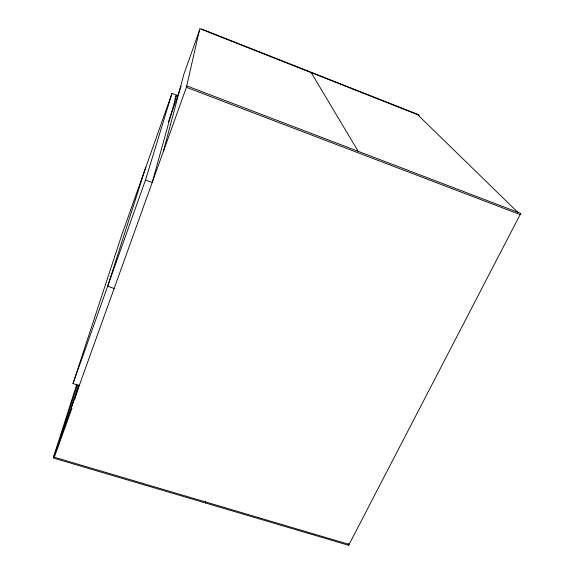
<?xml version="1.0" encoding="UTF-8"?>
<svg xmlns="http://www.w3.org/2000/svg" width="574" height="574" viewBox="0 0 574 574"><rect width="100%" height="100%" fill="white"/><g stroke="black" fill="none" stroke-linecap="round" stroke-linejoin="round"><path stroke-width="0.86" d="M205.514 503.003L205.571 501.21M201.445 29.367L201.539 28.951L418.468 114.599L419.221 115.331L199.774 28.7L186.407 87.32L520.137 214.59M163.439 151.235L183.852 74.261L199.207 31.175M176.397 95.062L152.232 182.446L145.495 180.028L171.978 93.383L176.397 95.062L174.905 99.237M74.584 399.769L79.126 385.29M78.416 385.075L71.176 408.057L71.915 408.286L54.243 457.413L53.518 457.198L186.902 85.942L520.769 213.37L348.64 545.3L53.231 457.995L76.679 384.666M56.955 448.882L77.289 384.91M145.846 167.113L107.654 286.275L114.147 288.449M79.262 385.534L73.006 383.583L121.214 236.624L171.978 93.383M73.006 383.583L145.495 180.028M168.361 122.04L181.09 86.222M53.59 456.997L349.107 544.396M417.678 114.714L518.222 212.717M311.273 72.711L358.398 151.723M348.289 543.549L348.64 545.3"/></g></svg>
